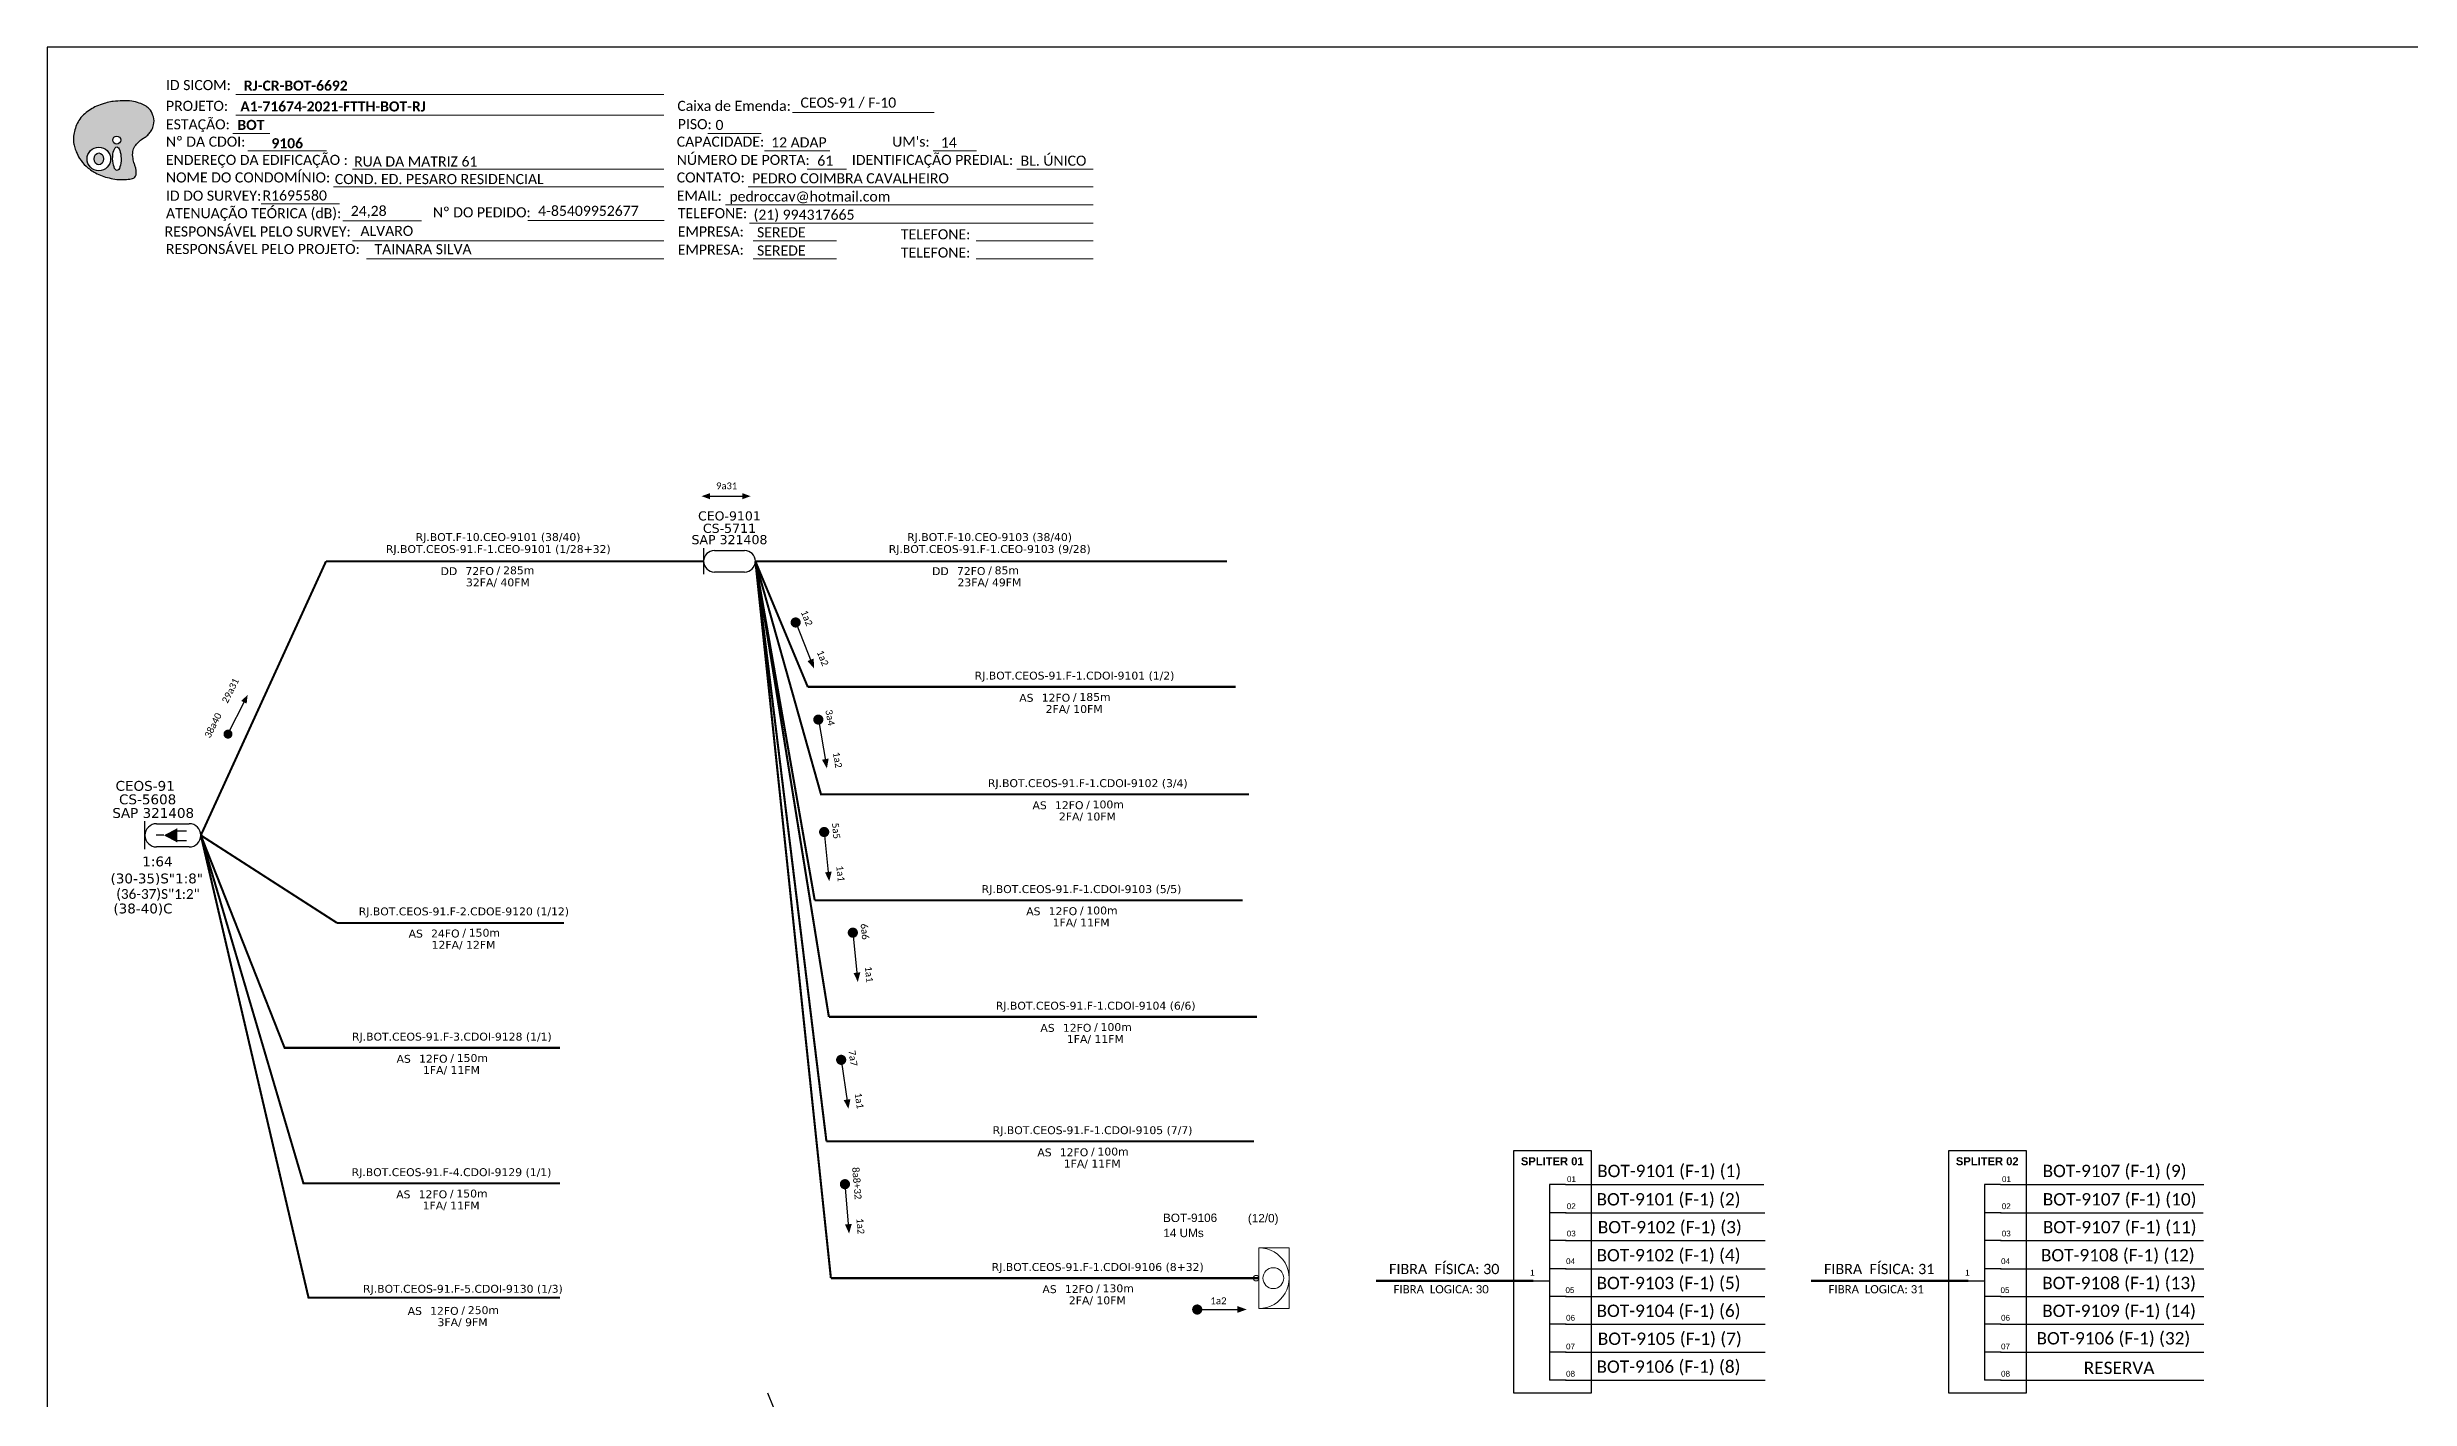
# Model space of a CAD drawing. Extents: x -89 to 749, y 705 to 1299.
# Drawn here: x -89.3 to 330, y 1059.2 to 1299 of the extents above; entities that cross this region are included whole.
import ezdxf
from ezdxf.enums import TextEntityAlignment as Align

# ---------------------------------------------------------------- set-up
doc = ezdxf.new("R2010")
doc.units = 0
for name, color, linetype, lineweight in [("20.0-LEGENDA DOS CDO'S", 1, 'Continuous', 0), ('20.2-CDO_POSTE', 1, 'Continuous', 5), ('40.1-ETIQUETAS', 1, 'Continuous', 20)]:
    doc.layers.add(name, color=color, linetype=linetype, lineweight=lineweight)
for name, color, linetype in [('20.4-CEOS', 1, 'Continuous'), ('20.5-CEO', 1, 'Continuous'), ('CAP a instalar', 1, 'Continuous'), ('QUADRA', 7, 'Continuous'), ('SETA', 7, 'Continuous')]:
    doc.layers.add(name, color=color, linetype=linetype)
doc.styles.add('ARIAL', font='arial.ttf')
doc.styles.add('siredit', font='verdana.ttf')
doc.styles.get("Standard").update_dxf_attribs({"font": 'arial.ttf'})
doc.styles.add('WMF-Calibri0', font='calibri.ttf')
doc.styles.add('WMF-Calibri1', font='calibrib.ttf')
doc.linetypes.add('FENCELINE1', pattern='A,0.25,-0.1,[133,ltypeshp.shx,S=0.1,R=0,X=-0.1,Y=0],-0.1,1', length=1.45)

# ---------------------------------------------------------------- blocks, each defined once
blk = doc.blocks.new('OI')
h = blk.add_hatch(color=40)
edge = h.paths.add_edge_path()
edge.add_spline(control_points=[(4.35, -0.67), (3.92, -0.99), (3.26, -1.5), (2.81, -2.59), (2.9, -3.5), (3.06, -4.27), (3.31, -4.85), (3.37, -5.39), (3.4, -5.88), (3.2, -6.4), (2.54, -6.61), (1.65, -6.63), (0.55, -6.67), (-0.56, -6.42), (-1.61, -6.14), (-2.77, -5.61), (-3.92, -4.77), (-4.89, -3.7), (-5.34, -2.65), (-5.6, -1.94), (-5.85, -0.96), (-5.71, 0.47), (-5.1, 2.02), (-4.14, 3.02), (-3.3, 3.61), (-2.37, 4.16), (-1.36, 4.44), (-0.56, 4.7), (0.79, 4.85), (2.24, 4.97), (3.79, 4.57), (4.67, 4.21), (5.44, 3.65), (5.76, 2.99), (6.03, 2.21), (6.01, 1.46), (5.72, 0.64), (5.31, 0.08), (4.88, -0.38), (4.51, -0.55), (4.35, -0.67)], knot_values=[0, 0, 0, 0, 1.60434, 2.417191, 3.427595, 4.282808, 4.776746, 5.304182, 5.888771, 6.258406, 6.858137, 7.79129, 8.986195, 10.124242, 11.187857, 12.242908, 13.953784, 15.414161, 16.515391, 17.349188, 17.675853, 19.552021, 21.515531, 22.568638, 23.63245, 24.621084, 25.782718, 26.745347, 27.142653, 29.870543, 31.004649, 31.921532, 32.709589, 33.801391, 34.042471, 35.192333, 35.971461, 36.628871, 37.254359, 37.836911, 37.836911, 37.836911, 37.836911], degree=3, periodic=0)
h.paths.add_polyline_path([(1.13, -0.87, -1), (-0.04, -0.87, -1)], flags=16)
edge = h.paths.add_edge_path(flags=16)
edge.add_ellipse((0.56, -3.59), major_axis=(-0.02, 1.71), ratio=0.361305, start_angle=0, end_angle=360)
h.paths.add_polyline_path([(-0.36, -3.62, -1), (-3.8, -3.62, -1)], flags=16)
edge = h.paths.add_edge_path(flags=0)
edge.add_ellipse((-2.08, -3.62), major_axis=(0, 0.885), ratio=0.758294, start_angle=0, end_angle=360)
at = {"color": 40}
for centre, radius in [((-2.08, -3.62), 1.72), ((0.54, -0.87), 0.587)]:
    blk.add_circle(centre, radius, dxfattribs=at)
blk.add_ellipse((-2.08, -3.62), major_axis=(0, 0.885), ratio=0.758294, start_param=-3.141592653589792, end_param=3.141592653589792, dxfattribs=at)
blk.add_ellipse((0.56, -3.59), major_axis=(-0.02, 1.71), ratio=0.361305, dxfattribs=at)
at = {"color": 40, "start_tangent": (-0.800898, -0.598801), "end_tangent": (-0.800898, -0.598801)}
blk.add_spline([(4.35, -0.67), (3.2, -1.78), (2.9, -2.54), (2.92, -3.55), (3.12, -4.38), (3.28, -4.85), (3.37, -5.37), (3.35, -5.95), (3.2, -6.29), (2.66, -6.55), (1.73, -6.63), (0.54, -6.62), (-0.58, -6.41), (-1.6, -6.11), (-2.56, -5.67), (-3.95, -4.67), (-4.89, -3.56), (-5.37, -2.56), (-5.64, -1.78), (-5.72, -1.46), (-5.63, 0.42), (-4.84, 2.22), (-4.13, 2.99), (-3.27, 3.62), (-2.4, 4.09), (-1.3, 4.47), (-0.37, 4.72), (0.02, 4.77), (2.75, 4.8), (3.85, 4.53), (4.69, 4.16), (5.31, 3.68), (5.85, 2.73), (5.93, 2.5), (5.94, 1.35), (5.67, 0.62), (5.29, 0.08), (4.84, -0.36), (4.35, -0.67)], degree=3, dxfattribs=at)
blk = doc.blocks.new('ETIQUETA_RS5F')
at = {"layer": '40.1-ETIQUETAS', "color": 0, "style": 'siredit'}
blk.add_text('/', height=1.5, dxfattribs=at).set_placement((1.58, -1.95), align=Align.MIDDLE_RIGHT)
for tag, p in [('ETIQUETA_R_PRIMARIA', (1.21, 4.1)), ('ETIQUETA_R_SECUNDARIA', (1.21, 2.1)), ('F_ATIVAS/F_MORTAS', (1.14, -4.24))]:
    blk.add_attdef(tag, text='', height=1.5, dxfattribs=at).set_placement(p, align=Align.MIDDLE_CENTER)
for tag, p in [('TIPO_CABO', (-6.58, -2.12)), ('CAP_CABO', (0.4, -2.09))]:
    blk.add_attdef(tag, text='', height=1.5, dxfattribs=at).set_placement(p, align=Align.MIDDLE_RIGHT)
blk.add_attdef('METROS', text='', height=1.5, dxfattribs=at).set_placement((2.14, -1.95), align=Align.MIDDLE_LEFT)
for tag, p in [('FUSÃO_1', (0.85, -8.39)), ('FUSÃO_2', (0.85, -10.6)), ('FUSÃO_3', (0.85, -12.93)), ('FUSÃO_4', (0.85, -15.14)), ('FUSÃO_5', (0.85, -17.16))]:
    blk.add_attdef(tag, text='', height=1.5, dxfattribs=at).set_placement(p, align=Align.CENTER)
blk = doc.blocks.new('CDOE-TEXTO PADRÃO')
at = {"layer": "20.0-LEGENDA DOS CDO'S", "color": 0, "style": 'ARIAL'}
for tag, p in [('CDO_N', (0.49, 7.39)), ('CORDOALHA', (0.5, 4.33)), ('SAP', (0.51, 1.67)), ('SPLITER_1', (0.59, -0.91)), ('SPLITER_2', (0.6, -3.55)), ('(XX-XX_F)S', (0.54, -8.29)), ('(XX-XX_L)S', (0.55, -10.83)), ('UMS', (0.55, -13.15))]:
    blk.add_attdef(tag, p, '', height=1.7, rotation=0.118, dxfattribs=at)
blk.add_attdef('FIBRAS_UTILIZADAS', text='', height=1.7, rotation=0.118, dxfattribs=at).set_placement((19.77, 7.43), align=Align.CENTER)

msp = doc.modelspace()

# ---------------------------------------------------------------- linework, layer by layer
at = {"color": 7, "linetype": 'Continuous'}
for p, q in [((177.3, 1097.26), (177.3, 1062.54)), ((180.11, 1097.26), (177.3, 1097.26)), ((254.51, 1097.26), (254.51, 1062.54)), ((257.32, 1097.26), (254.51, 1097.26)), ((180.26, 1092.23), (177.3, 1092.23)), ((257.46, 1092.23), (254.51, 1092.23)), ((180.26, 1087.28), (177.3, 1087.28)), ((257.46, 1087.28), (254.51, 1087.28)), ((180.26, 1082.3), (177.3, 1082.3)), ((257.46, 1082.3), (254.51, 1082.3)), ((174.38, 1080.12), (177.29, 1080.12)), ((251.59, 1080.12), (254.49, 1080.12)), ((180.26, 1077.37), (177.3, 1077.37)), ((257.46, 1077.37), (254.51, 1077.37)), ((180.26, 1072.44), (177.3, 1072.44)), ((257.46, 1072.44), (254.51, 1072.44)), ((180.26, 1067.49), (177.3, 1067.49)), ((257.46, 1067.49), (254.51, 1067.49)), ((180.26, 1062.54), (177.3, 1062.54)), ((257.46, 1062.54), (254.51, 1062.54))]:
    msp.add_line(p, q, dxfattribs=at)
at = {"color": 10, "linetype": 'Continuous'}
for p, q in [((180.11, 1097.26), (215.35, 1097.26)), ((257.32, 1097.26), (293.43, 1097.26)), ((180.11, 1092.23), (215.52, 1092.23)), ((257.32, 1092.23), (293.3, 1092.23)), ((180.11, 1087.28), (215.54, 1087.28)), ((257.32, 1087.28), (293.36, 1087.28)), ((180.11, 1082.3), (215.54, 1082.3)), ((257.32, 1082.3), (293.43, 1082.3)), ((180.11, 1077.37), (215.5, 1077.37)), ((257.32, 1077.37), (293.43, 1077.37)), ((180.11, 1072.44), (215.54, 1072.44)), ((257.32, 1072.44), (293.43, 1072.44)), ((180.11, 1067.49), (215.54, 1067.49)), ((257.32, 1067.49), (293.43, 1067.49)), ((180.11, 1062.54), (215.54, 1062.54)), ((257.32, 1062.54), (293.43, 1062.54))]:
    msp.add_line(p, q, dxfattribs=at)
at = {"color": 1, "linetype": 'Continuous', "lineweight": 60}
for p, q in [((174.38, 1080.12), (146.54, 1080.12)), ((251.59, 1080.12), (223.75, 1080.12))]:
    msp.add_line(p, q, dxfattribs=at)
msp.add_lwpolyline([(-89.32, 705.02), (749.25, 705.02), (749.25, 1299.02), (-89.32, 1299.02), (-89.32, 705.02)])
at = {"color": 7, "lineweight": 0}
for points in [[(-55.85, 1290.67), (20.13, 1290.67)], [(42.97, 1287.47), (68.1, 1287.47)], [(-56.36, 1283.7), (-49.81, 1283.7)], [(-55.85, 1286.98), (20.13, 1286.98)], [(27.92, 1283.75), (37.41, 1283.75)], [(-53.7, 1280.63), (-39.76, 1280.63)], [(37.97, 1280.63), (49.59, 1280.63)], [(67.91, 1280.63), (75.58, 1280.63)], [(-35.13, 1277.4), (20.13, 1277.4)], [(45.56, 1277.4), (52.5, 1277.4)], [(82.73, 1277.4), (96.29, 1277.4)], [(-51.38, 1271.22), (-37.44, 1271.22)], [(-38.54, 1274.28), (20.13, 1274.28)], [(31.05, 1271.05), (96.32, 1271.05)], [(35.09, 1274.28), (96.32, 1274.28)], [(-36.84, 1268.25), (-22.9, 1268.25)], [(-4.01, 1268.26), (20.14, 1268.26)], [(35.33, 1267.81), (96.32, 1267.81)], [(-35.13, 1264.7), (20.13, 1264.7)], [(35.94, 1264.7), (50.74, 1264.7)], [(75.55, 1264.7), (96.32, 1264.7)], [(-32.64, 1261.46), (20.13, 1261.46)], [(35.94, 1261.46), (50.74, 1261.46)], [(75.55, 1261.46), (96.32, 1261.46)]]:
    msp.add_lwpolyline(points, dxfattribs=at)
at = {"const_width": 0.902}
for points in [[(43.34, 1197.38, 1), (43.67, 1196.54, 1)], [(47.45, 1180.17, 1), (47.61, 1179.29, 1)], [(48.52, 1160.23, 1), (48.61, 1159.33, 1)], [(53.61, 1142.37, 1), (53.7, 1141.47, 1)], [(51.52, 1119.8, 1), (51.65, 1118.91, 1)], [(52.22, 1097.74, 1), (52.29, 1096.84, 1)], [(114.32, 1075.05, 1), (115.22, 1075.05, 1)]]:
    msp.add_lwpolyline(points, format="xyb", close=True, dxfattribs=at)
msp.add_lwpolyline([(-57.42, 1176.79, 0.8, 0.8, 1), (-57.06, 1177.5, 0.8, 0.8, 1)], format="xyseb", close=True)
at = {"color": 7}
for points in [[(170.93, 1060.29), (184.75, 1060.29), (184.75, 1103.21), (170.93, 1103.21)], [(248.13, 1060.29), (261.95, 1060.29), (261.95, 1103.21), (248.13, 1103.21)]]:
    msp.add_lwpolyline(points, close=True, dxfattribs=at)
at = {"layer": '20.4-CEOS', "color": 5}
for p, q in [((-69.91, 1161.25), (-64.12, 1161.25)), ((-64.12, 1157.13), (-69.91, 1157.13))]:
    msp.add_line(p, q, dxfattribs=at)
for points in [[(-71.97, 1156.71), (-71.97, 1161.68)], [(-68.61, 1159.19), (-70, 1159.19)], [(-66.33, 1160.01), (-64.58, 1160.01)], [(-66.33, 1158.3), (-64.58, 1158.3)]]:
    msp.add_lwpolyline(points, dxfattribs=at)
msp.add_lwpolyline([(-68.61, 1159.19, 0, 2.54, 0), (-66.22, 1159.19, 2.54, 2.54, 0)], format="xyseb", dxfattribs=at)
for centre, start, end in [((-69.91, 1159.19), 90, 270), ((-64.12, 1159.19), 270, 90)]:
    msp.add_arc(centre, 2.06, start, end, dxfattribs=at)
at = {"layer": '20.5-CEO', "color": 5}
for p, q in [((29.08, 1209.73), (34.45, 1209.73)), ((34.45, 1205.9), (29.08, 1205.9))]:
    msp.add_line(p, q, dxfattribs=at)
msp.add_lwpolyline([(27.16, 1210.13), (27.16, 1205.51)], dxfattribs=at)
for centre, start, end in [((29.08, 1207.82), 90, 270), ((34.45, 1207.82), 270, 90)]:
    msp.add_arc(centre, 1.91, start, end, dxfattribs=at)
at = {"layer": '40.1-ETIQUETAS', "color": 1}
msp.add_line((125.73, 1075.25), (125.73, 1085.99), dxfattribs=at)
msp.add_lwpolyline([(125.73, 1085.99), (131.11, 1085.99), (131.11, 1075.23), (125.73, 1075.23)], close=True, dxfattribs=at)
for centre, major_axis, start_param, end_param in [((125.73, 1080.62), (-3.8, 3.8), 2.356194, 5.497787), ((128.28, 1080.62), (1.31, 1.31), 3.926991, 10.210176), ((125.24, 1080.62), (-0.351, 0.351), 2.356194490191767, 8.639379797371353)]:
    msp.add_ellipse(centre, major_axis=major_axis, ratio=1, start_param=start_param, end_param=end_param, dxfattribs=at)
at = {"layer": 'CAP a instalar', "color": 5, "ltscale": 7, "const_width": 0.373}
for points in [[(-62.06, 1159.19), (-39.84, 1207.82)], [(27.16, 1207.82), (-39.84, 1207.82)]]:
    msp.add_lwpolyline(points, dxfattribs=at)
at = {"layer": 'CAP a instalar', "color": 8, "linetype": 'FENCELINE1', "ltscale": 7, "const_width": 0.373}
for points in [[(45.65, 1185.54), (36.36, 1207.82)], [(36.36, 1207.82), (48, 1166.47), (123.97, 1166.47)], [(46.89, 1147.67), (36.36, 1207.82)], [(49.4, 1126.98), (36.36, 1207.82)], [(48.97, 1104.89), (36.36, 1207.82)], [(121.62, 1185.54), (45.65, 1185.54), (45.65, 1185.54)], [(122.86, 1147.67), (46.89, 1147.67)], [(49.4, 1126.98), (49.4, 1126.98), (125.37, 1126.98)], [(124.83, 1104.89), (48.97, 1104.89), (48.97, 1104.89)]]:
    msp.add_lwpolyline(points, dxfattribs=at)
at = {"layer": 'CAP a instalar', "color": 7, "ltscale": 7, "const_width": 0.373}
msp.add_lwpolyline([(120.06, 1207.82), (36.36, 1207.82)], dxfattribs=at)
at = {"layer": 'CAP a instalar', "color": 1, "linetype": 'FENCELINE1', "ltscale": 7, "const_width": 0.373}
for points in [[(36.36, 1207.82), (49.76, 1080.62)], [(125.73, 1080.62), (49.76, 1080.62), (49.76, 1080.62)]]:
    msp.add_lwpolyline(points, dxfattribs=at)
at = {"layer": 'CAP a instalar', "color": 7, "linetype": 'FENCELINE1', "ltscale": 7, "const_width": 0.373}
for points in [[(-62.06, 1159.19), (-37.89, 1143.65)], [(2.39, 1143.65), (-37.89, 1143.65)]]:
    msp.add_lwpolyline(points, dxfattribs=at)
at = {"layer": 'CAP a instalar', "color": 8, "linetype": 'FENCELINE1', "ltscale": 7}
for points in [[(1.7, 1121.49, 0.373, 0.373, 0), (-47.2, 1121.49, 0.373, 0.373, 0), (-62.06, 1159.19, 0.373, 0.373, 0)], [(1.7, 1077.16, 0.373, 0.373, 0), (-42.95, 1077.16, 0.373, 0.373, 0), (-62.06, 1159.19, 0.373, 0.373, 0)], [(1.7, 1097.44, 0.373, 0.373, 0), (-43.85, 1097.44, 0.373, 0.373, 0), (-62.06, 1159.19, 0.373, 0.373, 0)]]:
    msp.add_lwpolyline(points, format="xyseb", dxfattribs=at)
at = {"layer": 'QUADRA', "color": 116}
msp.add_line((38.53, 1060.29), (55.65, 1017.69), dxfattribs=at)
at = {"layer": 'SETA'}
for points in [[(27.72, 1219.36), (34.6, 1219.36)], [(43.51, 1196.96), (46.37, 1189.75)], [(-57.24, 1177.15), (-54.15, 1183.29)], [(47.53, 1179.73), (48.86, 1172.09)], [(48.57, 1159.78), (49.36, 1152.06)], [(53.66, 1141.92), (54.43, 1134.2)], [(51.58, 1119.36), (52.7, 1111.68)], [(52.26, 1097.29), (52.9, 1089.56)], [(114.77, 1075.05), (122.53, 1075.05)]]:
    msp.add_lwpolyline(points, dxfattribs=at)
for points in [[(28.28, 1219.9), (26.81, 1219.37), (28.28, 1218.83)], [(34.05, 1219.9), (35.52, 1219.37), (34.05, 1218.83)], [(46.71, 1190.56), (46.77, 1188.8), (45.6, 1190.11)], [(-54.89, 1183.04), (-53.75, 1184.12), (-53.93, 1182.57)], [(49.36, 1172.81), (49.05, 1171.07), (48.17, 1172.6)], [(49.9, 1152.75), (49.47, 1151.04), (48.71, 1152.62)], [(54.98, 1134.88), (54.54, 1133.17), (53.78, 1134.76)], [(53.22, 1112.38), (52.87, 1110.66), (52.03, 1112.21)], [(53.46, 1090.23), (52.99, 1088.53), (52.26, 1090.13)], [(121.91, 1075.66), (123.56, 1075.06), (121.91, 1074.46)]]:
    msp.add_solid(points, dxfattribs=at)

# ---------------------------------------------------------------- block references
at = {"color": 7, "xscale": 1.213923925163967, "yscale": 1.213923925163967, "zscale": 1.213923925163967, "rotation": 0.1532896023949059}
msp.add_blockref('OI', (-77.65, 1283.61), dxfattribs=at)
at = {"layer": '20.2-CDO_POSTE', "color": 1}
ref = msp.add_blockref('CDOE-TEXTO PADRÃO', (115.09, 1080.59), dxfattribs=dict(at, xscale=0.8771863484745197, yscale=0.8771863484745197, zscale=0.8771863484745197))
ref.add_attrib('CDO_N', 'BOT-9106', (108.7, 1090.57), dxfattribs={"layer": "20.0-LEGENDA DOS CDO'S", "color": 0, "height": 1.491, "rotation": 0.118, "style": 'ARIAL'})
ref.add_attrib('CORDOALHA', '14 UMs', (108.75, 1087.89), dxfattribs={"layer": "20.0-LEGENDA DOS CDO'S", "color": 0, "height": 1.491, "rotation": 0.118, "style": 'ARIAL'})
ref.add_attrib('FIBRAS_UTILIZADAS', '             (12/0)', dxfattribs={"layer": "20.0-LEGENDA DOS CDO'S", "color": 0, "height": 1.4911, "rotation": 0.118, "style": 'ARIAL'}).set_placement((122.72, 1090.51), align=Align.CENTER)
at = {"layer": '40.1-ETIQUETAS', "color": 7}
ref = msp.add_blockref('ETIQUETA_RS5F', (76.85, 1208.03), dxfattribs=dict(at, xscale=0.9331199879998162, yscale=0.9331199879998162, zscale=0.9331199879998162))
ref.add_attrib('ETIQUETA_R_PRIMARIA', 'RJ.BOT.F-10.CEO-9103 (38/40)', dxfattribs={"color": 0, "height": 1.3997, "style": 'siredit'}).set_placement((77.92, 1212.11), align=Align.MIDDLE_CENTER)
ref.add_attrib('ETIQUETA_R_SECUNDARIA', 'RJ.BOT.CEOS-91.F-1.CEO-9103 (9/28)', dxfattribs={"color": 0, "height": 1.3997, "style": 'siredit'}).set_placement((77.95, 1209.99), align=Align.MIDDLE_CENTER)
ref.add_attrib('TIPO_CABO', 'DD', dxfattribs={"color": 0, "height": 1.4, "style": 'siredit'}).set_placement((70.67, 1206.06), align=Align.MIDDLE_RIGHT)
ref.add_attrib('CAP_CABO', '72FO', dxfattribs={"color": 0, "height": 1.4, "style": 'siredit'}).set_placement((77.19, 1206.08), align=Align.MIDDLE_RIGHT)
ref.add_attrib('METROS', '85m', dxfattribs={"color": 0, "height": 1.4, "style": 'siredit'}).set_placement((78.82, 1206.21), align=Align.MIDDLE_LEFT)
ref.add_attrib('F_ATIVAS/F_MORTAS', '23FA/ 49FM', dxfattribs={"color": 0, "height": 1.4, "style": 'siredit'}).set_placement((77.89, 1204.07), align=Align.MIDDLE_CENTER)
at = {"layer": '40.1-ETIQUETAS', "color": 8}
ref = msp.add_blockref('ETIQUETA_RS5F', (91.89, 1185.56), dxfattribs=dict(at, xscale=0.9331199879998167, yscale=0.9331199879998167, zscale=0.9331199879998167))
ref.add_attrib('ETIQUETA_R_SECUNDARIA', 'RJ.BOT.CEOS-91.F-1.CDOI-9101 (1/2)', dxfattribs={"color": 0, "height": 1.3997, "style": 'siredit'}).set_placement((93, 1187.53), align=Align.MIDDLE_CENTER)
ref.add_attrib('TIPO_CABO', 'AS', dxfattribs={"color": 0, "height": 1.4, "style": 'siredit'}).set_placement((85.72, 1183.59), align=Align.MIDDLE_RIGHT)
ref.add_attrib('CAP_CABO', '12FO', dxfattribs={"color": 0, "height": 1.4, "style": 'siredit'}).set_placement((92.23, 1183.61), align=Align.MIDDLE_RIGHT)
ref.add_attrib('METROS', '185m', dxfattribs={"color": 0, "height": 1.4, "style": 'siredit'}).set_placement((93.86, 1183.74), align=Align.MIDDLE_LEFT)
ref.add_attrib('F_ATIVAS/F_MORTAS', '2FA/ 10FM', dxfattribs={"color": 0, "height": 1.4, "style": 'siredit'}).set_placement((92.93, 1181.6), align=Align.MIDDLE_CENTER)
ref = msp.add_blockref('ETIQUETA_RS5F', (94.24, 1166.49), dxfattribs=dict(at, xscale=0.9331199879998167, yscale=0.9331199879998167, zscale=0.9331199879998167))
ref.add_attrib('ETIQUETA_R_SECUNDARIA', 'RJ.BOT.CEOS-91.F-1.CDOI-9102 (3/4)', dxfattribs={"color": 0, "height": 1.3997, "style": 'siredit'}).set_placement((95.35, 1168.45), align=Align.MIDDLE_CENTER)
ref.add_attrib('TIPO_CABO', 'AS', dxfattribs={"color": 0, "height": 1.4, "style": 'siredit'}).set_placement((88.07, 1164.52), align=Align.MIDDLE_RIGHT)
ref.add_attrib('CAP_CABO', '12FO', dxfattribs={"color": 0, "height": 1.4, "style": 'siredit'}).set_placement((94.59, 1164.54), align=Align.MIDDLE_RIGHT)
ref.add_attrib('METROS', '100m', dxfattribs={"color": 0, "height": 1.4, "style": 'siredit'}).set_placement((96.21, 1164.67), align=Align.MIDDLE_LEFT)
ref.add_attrib('F_ATIVAS/F_MORTAS', '2FA/ 10FM', dxfattribs={"color": 0, "height": 1.4, "style": 'siredit'}).set_placement((95.28, 1162.53), align=Align.MIDDLE_CENTER)
ref = msp.add_blockref('ETIQUETA_RS5F', (93.13, 1147.69), dxfattribs=dict(at, xscale=0.9331199879998167, yscale=0.9331199879998167, zscale=0.9331199879998167))
ref.add_attrib('ETIQUETA_R_SECUNDARIA', 'RJ.BOT.CEOS-91.F-1.CDOI-9103 (5/5)', dxfattribs={"color": 0, "height": 1.3997, "style": 'siredit'}).set_placement((94.24, 1149.65), align=Align.MIDDLE_CENTER)
ref.add_attrib('TIPO_CABO', 'AS', dxfattribs={"color": 0, "height": 1.4, "style": 'siredit'}).set_placement((86.96, 1145.71), align=Align.MIDDLE_RIGHT)
ref.add_attrib('CAP_CABO', '12FO', dxfattribs={"color": 0, "height": 1.4, "style": 'siredit'}).set_placement((93.47, 1145.73), align=Align.MIDDLE_RIGHT)
ref.add_attrib('METROS', '100m', dxfattribs={"color": 0, "height": 1.4, "style": 'siredit'}).set_placement((95.1, 1145.86), align=Align.MIDDLE_LEFT)
ref.add_attrib('F_ATIVAS/F_MORTAS', '1FA/ 11FM', dxfattribs={"color": 0, "height": 1.4, "style": 'siredit'}).set_placement((94.17, 1143.72), align=Align.MIDDLE_CENTER)
at = {"layer": '40.1-ETIQUETAS', "color": 7}
ref = msp.add_blockref('ETIQUETA_RS5F', (-16.48, 1143.72), dxfattribs=dict(at, xscale=0.9331199879998162, yscale=0.9331199879998162, zscale=0.9331199879998162))
ref.add_attrib('ETIQUETA_R_SECUNDARIA', 'RJ.BOT.CEOS-91.F-2.CDOE-9120 (1/12)', dxfattribs={"color": 0, "height": 1.3997, "style": 'siredit'}).set_placement((-15.38, 1145.69), align=Align.MIDDLE_CENTER)
ref.add_attrib('TIPO_CABO', 'AS', dxfattribs={"color": 0, "height": 1.4, "style": 'siredit'}).set_placement((-22.65, 1141.75), align=Align.MIDDLE_RIGHT)
ref.add_attrib('CAP_CABO', '24FO', dxfattribs={"color": 0, "height": 1.4, "style": 'siredit'}).set_placement((-16.14, 1141.77), align=Align.MIDDLE_RIGHT)
ref.add_attrib('METROS', '150m', dxfattribs={"color": 0, "height": 1.4, "style": 'siredit'}).set_placement((-14.51, 1141.9), align=Align.MIDDLE_LEFT)
ref.add_attrib('F_ATIVAS/F_MORTAS', '12FA/ 12FM', dxfattribs={"color": 0, "height": 1.4, "style": 'siredit'}).set_placement((-15.44, 1139.76), align=Align.MIDDLE_CENTER)
at = {"layer": '40.1-ETIQUETAS', "color": 8}
ref = msp.add_blockref('ETIQUETA_RS5F', (95.65, 1127), dxfattribs=dict(at, xscale=0.9331199879998167, yscale=0.9331199879998167, zscale=0.9331199879998167))
ref.add_attrib('ETIQUETA_R_SECUNDARIA', 'RJ.BOT.CEOS-91.F-1.CDOI-9104 (6/6)', dxfattribs={"color": 0, "height": 1.3997, "style": 'siredit'}).set_placement((96.75, 1128.96), align=Align.MIDDLE_CENTER)
ref.add_attrib('TIPO_CABO', 'AS', dxfattribs={"color": 0, "height": 1.4, "style": 'siredit'}).set_placement((89.47, 1125.02), align=Align.MIDDLE_RIGHT)
ref.add_attrib('CAP_CABO', '12FO', dxfattribs={"color": 0, "height": 1.4, "style": 'siredit'}).set_placement((95.99, 1125.04), align=Align.MIDDLE_RIGHT)
ref.add_attrib('METROS', '100m', dxfattribs={"color": 0, "height": 1.4, "style": 'siredit'}).set_placement((97.62, 1125.17), align=Align.MIDDLE_LEFT)
ref.add_attrib('F_ATIVAS/F_MORTAS', '1FA/ 11FM', dxfattribs={"color": 0, "height": 1.4, "style": 'siredit'}).set_placement((96.69, 1123.04), align=Align.MIDDLE_CENTER)
ref = msp.add_blockref('ETIQUETA_RS5F', (-18.61, 1121.51), dxfattribs=dict(at, xscale=0.9331199879998162, yscale=0.9331199879998162, zscale=0.9331199879998162))
ref.add_attrib('ETIQUETA_R_SECUNDARIA', 'RJ.BOT.CEOS-91.F-3.CDOI-9128 (1/1)', dxfattribs={"color": 0, "height": 1.3997, "style": 'siredit'}).set_placement((-17.51, 1123.47), align=Align.MIDDLE_CENTER)
ref.add_attrib('TIPO_CABO', 'AS', dxfattribs={"color": 0, "height": 1.4, "style": 'siredit'}).set_placement((-24.79, 1119.53), align=Align.MIDDLE_RIGHT)
ref.add_attrib('CAP_CABO', '12FO', dxfattribs={"color": 0, "height": 1.4, "style": 'siredit'}).set_placement((-18.27, 1119.55), align=Align.MIDDLE_RIGHT)
ref.add_attrib('METROS', '150m', dxfattribs={"color": 0, "height": 1.4, "style": 'siredit'}).set_placement((-16.64, 1119.68), align=Align.MIDDLE_LEFT)
ref.add_attrib('F_ATIVAS/F_MORTAS', '1FA/ 11FM', dxfattribs={"color": 0, "height": 1.4, "style": 'siredit'}).set_placement((-17.58, 1117.55), align=Align.MIDDLE_CENTER)
ref = msp.add_blockref('ETIQUETA_RS5F', (95.1, 1104.91), dxfattribs=dict(at, xscale=0.9331199879998167, yscale=0.9331199879998167, zscale=0.9331199879998167))
ref.add_attrib('ETIQUETA_R_SECUNDARIA', 'RJ.BOT.CEOS-91.F-1.CDOI-9105 (7/7)', dxfattribs={"color": 0, "height": 1.3997, "style": 'siredit'}).set_placement((96.2, 1106.87), align=Align.MIDDLE_CENTER)
ref.add_attrib('TIPO_CABO', 'AS', dxfattribs={"color": 0, "height": 1.4, "style": 'siredit'}).set_placement((88.93, 1102.93), align=Align.MIDDLE_RIGHT)
ref.add_attrib('CAP_CABO', '12FO', dxfattribs={"color": 0, "height": 1.4, "style": 'siredit'}).set_placement((95.44, 1102.95), align=Align.MIDDLE_RIGHT)
ref.add_attrib('METROS', '100m', dxfattribs={"color": 0, "height": 1.4, "style": 'siredit'}).set_placement((97.07, 1103.08), align=Align.MIDDLE_LEFT)
ref.add_attrib('F_ATIVAS/F_MORTAS', '1FA/ 11FM', dxfattribs={"color": 0, "height": 1.4, "style": 'siredit'}).set_placement((96.14, 1100.95), align=Align.MIDDLE_CENTER)
ref = msp.add_blockref('ETIQUETA_RS5F', (-18.68, 1097.46), dxfattribs=dict(at, xscale=0.9331199879998162, yscale=0.9331199879998162, zscale=0.9331199879998162))
ref.add_attrib('ETIQUETA_R_SECUNDARIA', 'RJ.BOT.CEOS-91.F-4.CDOI-9129 (1/1)', dxfattribs={"color": 0, "height": 1.3997, "style": 'siredit'}).set_placement((-17.57, 1099.42), align=Align.MIDDLE_CENTER)
ref.add_attrib('TIPO_CABO', 'AS', dxfattribs={"color": 0, "height": 1.4, "style": 'siredit'}).set_placement((-24.85, 1095.48), align=Align.MIDDLE_RIGHT)
ref.add_attrib('CAP_CABO', '12FO', dxfattribs={"color": 0, "height": 1.4, "style": 'siredit'}).set_placement((-18.34, 1095.5), align=Align.MIDDLE_RIGHT)
ref.add_attrib('METROS', '150m', dxfattribs={"color": 0, "height": 1.4, "style": 'siredit'}).set_placement((-16.71, 1095.63), align=Align.MIDDLE_LEFT)
ref.add_attrib('F_ATIVAS/F_MORTAS', '1FA/ 11FM', dxfattribs={"color": 0, "height": 1.4, "style": 'siredit'}).set_placement((-17.64, 1093.5), align=Align.MIDDLE_CENTER)
at = {"layer": '40.1-ETIQUETAS', "color": 1}
ref = msp.add_blockref('ETIQUETA_RS5F', (96.01, 1080.64), dxfattribs=dict(at, xscale=0.933119987999816, yscale=0.933119987999816, zscale=0.933119987999816))
ref.add_attrib('ETIQUETA_R_SECUNDARIA', 'RJ.BOT.CEOS-91.F-1.CDOI-9106 (8+32)', dxfattribs={"color": 0, "height": 1.3997, "style": 'siredit'}).set_placement((97.11, 1082.6), align=Align.MIDDLE_CENTER)
ref.add_attrib('TIPO_CABO', 'AS', dxfattribs={"color": 0, "height": 1.4, "style": 'siredit'}).set_placement((89.83, 1078.66), align=Align.MIDDLE_RIGHT)
ref.add_attrib('CAP_CABO', '12FO', dxfattribs={"color": 0, "height": 1.4, "style": 'siredit'}).set_placement((96.35, 1078.69), align=Align.MIDDLE_RIGHT)
ref.add_attrib('METROS', '130m', dxfattribs={"color": 0, "height": 1.4, "style": 'siredit'}).set_placement((97.98, 1078.81), align=Align.MIDDLE_LEFT)
ref.add_attrib('F_ATIVAS/F_MORTAS', '2FA/ 10FM', dxfattribs={"color": 0, "height": 1.4, "style": 'siredit'}).set_placement((97.04, 1076.68), align=Align.MIDDLE_CENTER)
at = {"layer": '40.1-ETIQUETAS', "color": 8}
ref = msp.add_blockref('ETIQUETA_RS5F', (-16.65, 1076.76), dxfattribs=dict(at, xscale=0.9331199879998162, yscale=0.9331199879998162, zscale=0.9331199879998162))
ref.add_attrib('ETIQUETA_R_SECUNDARIA', 'RJ.BOT.CEOS-91.F-5.CDOI-9130 (1/3)', dxfattribs={"color": 0, "height": 1.3997, "style": 'siredit'}).set_placement((-15.55, 1078.73), align=Align.MIDDLE_CENTER)
ref.add_attrib('TIPO_CABO', 'AS', dxfattribs={"color": 0, "height": 1.4, "style": 'siredit'}).set_placement((-22.82, 1074.79), align=Align.MIDDLE_RIGHT)
ref.add_attrib('CAP_CABO', '12FO', dxfattribs={"color": 0, "height": 1.4, "style": 'siredit'}).set_placement((-16.31, 1074.81), align=Align.MIDDLE_RIGHT)
ref.add_attrib('METROS', '250m', dxfattribs={"color": 0, "height": 1.4, "style": 'siredit'}).set_placement((-14.68, 1074.94), align=Align.MIDDLE_LEFT)
ref.add_attrib('F_ATIVAS/F_MORTAS', '3FA/ 9FM', dxfattribs={"color": 0, "height": 1.4, "style": 'siredit'}).set_placement((-15.61, 1072.8), align=Align.MIDDLE_CENTER)

# ---------------------------------------------------------------- texts
at = {"color": 7, "lineweight": 0, "style": 'WMF-Calibri0'}
for s, height, p in [('ID SICOM:', 1.793, (-68.25, 1291.42)), ('PROJETO:', 1.793, (-68.25, 1287.73)), ('Caixa de Emenda:', 1.7927, (22.51, 1287.73)), ('ESTAÇÃO:', 1.793, (-68.25, 1284.45)), ('Nº DA CDOI:', 1.7927, (-68.25, 1281.38)), ('CAPACIDADE:', 1.7927, (22.4, 1281.38)), ('PISO:', 1.793, (22.58, 1284.49)), ("UM's:", 1.793, (60.64, 1281.38)), ('ENDEREÇO DA EDIFICAÇÃO :', 1.7927, (-68.25, 1278.14)), ('NÚMERO DE PORTA:', 1.7927, (22.4, 1278.14)), ('IDENTIFICAÇÃO PREDIAL:', 1.7927, (53.48, 1278.14)), ('NOME DO CONDOMÍNIO:', 1.7927, (-68.25, 1275.03)), ('CONTATO:', 1.793, (22.4, 1275.03)), ('ATENUAÇÃO TEÓRICA (dB):', 1.7927, (-68.25, 1268.68)), ('ID DO SURVEY:', 1.7927, (-68.25, 1271.79)), ('Nº DO PEDIDO:', 1.7927, (-20.88, 1268.84)), ('EMAIL:', 1.793, (22.4, 1271.79)), ('TELEFONE:', 1.793, (22.58, 1268.68)), ('RESPONSÁVEL PELO SURVEY:', 1.7927, (-68.49, 1265.44)), ('EMPRESA:', 1.793, (22.58, 1265.44)), ('TELEFONE:', 1.793, (62.19, 1264.94)), ('RESPONSÁVEL PELO PROJETO:', 1.7927, (-68.25, 1262.33)), ('EMPRESA:', 1.793, (22.58, 1262.21)), ('TELEFONE:', 1.793, (62.19, 1261.7))]:
    msp.add_text(s, height=height, dxfattribs=at).set_placement(p)
at = {"color": 7}
for s, height, style, p in [(' RJ-CR-BOT-6692', 1.7927, 'WMF-Calibri1', (-55.05, 1291.32)), ('A1-71674-2021-FTTH-BOT-RJ', 1.7927, 'WMF-Calibri1', (-55.05, 1287.63)), ('CEOS-91 / F-10', 1.7927, 'WMF-Calibri0', (44.36, 1288.31)), ('BOT', 1.793, 'WMF-Calibri1', (-55.57, 1284.35)), ('0', 1.79, 'WMF-Calibri0', (29.28, 1284.34)), ('12 ADAP', 1.793, 'WMF-Calibri0', (39.15, 1281.25)), ('14', 1.793, 'WMF-Calibri0', (69.27, 1281.23)), ('RUA DA MATRIZ 61 ', 1.7927, 'WMF-Calibri0', (-34.86, 1277.86)), ('61', 1.793, 'WMF-Calibri0', (47.34, 1278)), ('BL. ÚNICO', 1.793, 'WMF-Calibri0', (83.43, 1278)), ('COND. ED. PESARO RESIDENCIAL', 1.7927, 'WMF-Calibri0', (-38.28, 1274.74)), ('PEDRO COIMBRA CAVALHEIRO', 1.7927, 'WMF-Calibri0', (35.79, 1274.88)), ('R1695580', 1.793, 'WMF-Calibri0', (-51.11, 1271.83)), ('24,28', 1.793, 'WMF-Calibri0', (-35.45, 1269.09)), ('4-85409952677', 1.7927, 'WMF-Calibri0', (-2.2, 1269.1)), ('pedroccav@hotmail.com', 1.7927, 'WMF-Calibri0', (31.75, 1271.65)), ('(21) 994317665', 1.7927, 'WMF-Calibri0', (36.04, 1268.41)), ('ALVARO', 1.793, 'WMF-Calibri0', (-33.73, 1265.54)), ('SEREDE', 1.793, 'WMF-Calibri0', (36.65, 1265.3)), ('TAINARA SILVA', 1.7927, 'WMF-Calibri0', (-31.24, 1262.3)), ('SEREDE', 1.793, 'WMF-Calibri0', (36.65, 1262.06))]:
    msp.add_text(s, height=height, dxfattribs=dict(at, style=style)).set_placement(p)
at = {"color": 7, "style": 'WMF-Calibri1'}
msp.add_text('9106', height=1.793, dxfattribs=at).set_placement((-46.73, 1281.09), align=Align.CENTER)
at = {"attachment_point": 5}
for s, insert, char_height, width in [('{\\fCalibri|b0|i0|c0|p34;\\C7;9a31}', (31.26, 1221.19), 1.2, 20.287), ('\\C10;\\fArial|b1|i0|c0|p34;SPLITER 01', (177.78, 1101.35), 1.4202, 13.824), ('\\C7;\\fArial|b0|i0|;\\H1.0273588255048;01 ', (181.19, 1098.17), 1.4202, 2.8482), ('{\\fCalibri|b0|i0|c0|p34;\\C7;BOT-9101 (F-1) (1)}', (198.53, 1099.4), 2.1945, 64.5082), ('\\C10;\\fArial|b1|i0|c0|p34;SPLITER 02', (254.98, 1101.35), 1.4202, 13.824), ('\\C7;\\fArial|b0|i0|;\\H1.0273588255048;01 ', (258.39, 1098.17), 1.4202, 2.8482), ('{\\fCalibri|b0|i0|c0|p34;\\C7;BOT-9107 (F-1) (9)}', (277.58, 1099.4), 2.1945, 64.5082), ('{\\fCalibri|b0|i0|c0|p34;\\C7;BOT-9101 (F-1) (2)}', (198.42, 1094.37), 2.1945, 64.5082), ('\\pt30.72337;{\\fCalibri|b0|i0|c0|p34;\\C7;BOT-9107 (F-1) (10)}', (278.48, 1094.37), 2.1945, 64.5082), ('\\C7;\\fArial|b0|i0|;\\H1.0273588255048;02 ', (181.15, 1093.37), 1.4202, 3.0066), ('{\\fCalibri|b0|i0|c0|p34;\\C7;BOT-9102 (F-1) (3)}', (198.64, 1089.43), 2.1945, 64.5082), ('\\C7;\\fArial|b0|i0|;\\H1.0273588255048;02 ', (258.35, 1093.37), 1.4202, 3.0066), ('{\\fCalibri|b0|i0|c0|p34;\\C7;BOT-9107 (F-1) (11)}', (278.49, 1089.43), 2.1945, 64.5082), ('\\C7;\\fArial|b0|i0|;\\H1.0273588255048;03 ', (181.15, 1088.53), 1.4202, 2.7648), ('{\\fCalibri|b0|i0|c0|p34;\\C7;BOT-9102 (F-1) (4)}', (198.42, 1084.45), 2.1945, 64.5082), ('\\C7;\\fArial|b0|i0|;\\H1.0273588255048;03 ', (258.35, 1088.53), 1.4202, 2.7648), ('{\\fCalibri|b0|i0|c0|p34;\\C7;BOT-9108 (F-1) (12)}', (278.15, 1084.45), 2.1945, 64.5082), ('{\\fCalibri|b0|i0|c0|p34;\\C7;FIBRA  FÍSICA: 30}', (158.61, 1082.23), 1.8288, 27.648), ('\\C7;\\fArial|b0|i0|;\\H1.0273588255048;1', (174.25, 1081.58), 1.4202, 1.4067), ('\\C7;\\fArial|b0|i0|;\\H1.0273588255048;04 ', (181.03, 1083.62), 1.4202, 3.0066), ('{\\fCalibri|b0|i0|c0|p34;\\C7;FIBRA  FÍSICA: 31}', (235.81, 1082.23), 1.8288, 27.648), ('\\C7;\\fArial|b0|i0|;\\H1.0273588255048;1', (251.45, 1081.58), 1.4202, 1.4067), ('\\C7;\\fArial|b0|i0|;\\H1.0273588255048;04 ', (258.23, 1083.62), 1.4202, 3.0066), ('{\\fCalibri|b0|i0|c0|p34;\\C7;FIBRA  LOGICA: 30}', (158.06, 1078.64), 1.4631, 27.648), ('\\C7;\\fArial|b0|i0|;\\H1.0273588255048;05 ', (180.92, 1078.49), 1.4202, 3.6978), ('{\\fCalibri|b0|i0|c0|p34;\\C7;BOT-9103 (F-1) (5)}', (198.42, 1079.52), 2.1945, 64.5082), ('{\\fCalibri|b0|i0|c0|p34;\\C7;FIBRA  LOGICA: 31}', (235.26, 1078.64), 1.4631, 27.648), ('\\C7;\\fArial|b0|i0|;\\H1.0273588255048;05 ', (258.13, 1078.49), 1.4202, 3.6978), ('{\\fCalibri|b0|i0|c0|p34;\\C7;BOT-9108 (F-1) (13)}', (278.38, 1079.52), 2.1945, 64.5082), ('\\C7;\\fCalibri|b0|i0|c0|p34;1a2', (118.55, 1076.6), 1.2273, 22.8852), ('\\C7;\\fArial|b0|i0|;\\H1.0273588255048;06 ', (181.03, 1073.58), 1.4202, 3.0066), ('{\\fCalibri|b0|i0|c0|p34;\\C7;BOT-9104 (F-1) (6)}', (198.42, 1074.59), 2.1945, 64.5082), ('\\C7;\\fArial|b0|i0|;\\H1.0273588255048;06 ', (258.23, 1073.58), 1.4202, 3.0066), ('{\\fCalibri|b0|i0|c0|p34;\\C7;BOT-9109 (F-1) (14)}', (278.38, 1074.59), 2.1945, 64.5082), ('{\\fCalibri|b0|i0|c0|p34;\\C7;BOT-9105 (F-1) (7)}', (198.64, 1069.63), 2.1945, 64.5082), ('\\C1;\\fCalibri|b0|i0|c0|p34;BOT-9106 (F-1) (32)', (277.37, 1069.71), 2.1945, 64.5082), ('\\C7;\\fArial|b0|i0|;\\H1.0273588255048;07 ', (181.03, 1068.49), 1.4202, 3.0066), ('\\C1;\\fCalibri|b0|i0|c0|p34;BOT-9106 (F-1) (8)', (198.41, 1064.68), 2.1945, 64.5082), ('\\C7;\\fArial|b0|i0|;\\H1.0273588255048;07 ', (258.23, 1068.49), 1.4202, 3.0066), ('{\\fCalibri|b0|i0|c0|p34;\\C7;RESERVA}', (278.38, 1064.69), 2.1945, 64.5082), ('\\C7;\\fArial|b0|i0|;\\H1.0273588255048;08 ', (181.03, 1063.65), 1.4202, 3.0066), ('\\C7;\\fArial|b0|i0|;\\H1.0273588255048;08 ', (258.23, 1063.65), 1.4202, 3.0066)]:
    msp.add_mtext(s, dxfattribs=dict(at, insert=insert, char_height=char_height, width=width))
for s, insert, char_height, width, rotation in [('{\\fCalibri|b0|i0|c0|p34;\\C7;1a2}', (45.48, 1197.74), 1.2273, 22.8852, 291.7001), ('{\\fCalibri|b0|i0|c0|p34;\\C7;1a2}', (48.31, 1190.64), 1.2273, 22.8852, 291.7001), ('{\\fCalibri|b0|i0|c0|p34;\\C7;29a31}', (-56.81, 1184.86), 1.2, 20.287, 63.3567), ('{\\fCalibri|b0|i0|c0|p34;\\C7;38a40}', (-59.9, 1178.7), 1.2, 20.287, 63.3567), ('{\\fCalibri|b0|i0|c0|p34;\\C7;3a4}', (49.62, 1180.08), 1.2273, 22.8852, 279.8879), ('{\\fCalibri|b0|i0|c0|p34;\\C7;1a2}', (50.93, 1172.56), 1.2273, 22.8852, 279.8879), ('{\\fCalibri|b0|i0|c0|p34;\\C7;5a5}', (50.68, 1159.99), 1.2273, 22.8852, 275.8477), ('{\\fCalibri|b0|i0|c0|p34;\\C7;1a1}', (51.46, 1152.39), 1.2273, 22.8852, 275.8477), ('{\\fCalibri|b0|i0|c0|p34;\\C7;6a6}', (55.77, 1142.12), 1.2273, 22.8852, 275.7133), ('{\\fCalibri|b0|i0|c0|p34;\\C7;1a1}', (56.53, 1134.52), 1.2273, 22.8852, 275.7133), ('{\\fCalibri|b0|i0|c0|p34;\\C7;7a7}', (53.68, 1119.65), 1.2273, 22.8852, 278.3147), ('{\\fCalibri|b0|i0|c0|p34;\\C7;1a1}', (54.79, 1112.09), 1.2273, 22.8852, 278.3147), ('\\C7;\\fCalibri|b0|i0|c0|p34;8a8\\C1;+32', (54.37, 1097.45), 1.2273, 22.8852, 274.7345), ('\\C7;\\fCalibri|b0|i0|c0|p34;1a2', (55, 1089.84), 1.2273, 22.8852, 274.7345)]:
    msp.add_mtext(s, dxfattribs=dict(at, insert=insert, char_height=char_height, width=width, rotation=rotation))
at = {"color": 7, "insert": (-69.66, 1148.6), "char_height": 1.734, "width": 29.3148, "attachment_point": 5}
msp.add_mtext('{\\fCalibri|b0|i0|c0|p34;\\C7;(36-37)S"1:2"}', dxfattribs=at)
at = {"layer": '20.4-CEOS', "color": 5, "style": 'siredit'}
for s, height, p in [('CEO-9101', 1.615, (31.75, 1216.68)), ('CEOS-91', 1.746, (-71.94, 1168.84)), ('CS-5608', 1.746, (-71.5, 1166.45)), ('SAP 321408', 1.746, (-70.51, 1164.03)), ('1:64', 1.746, (-69.76, 1155.43)), ('(30-35)S"1:8"', 1.7461, (-69.88, 1152.41))]:
    msp.add_text(s, height=height, dxfattribs=at).set_placement(p, align=Align.TOP_CENTER)
at = {"layer": '20.4-CEOS', "color": 7, "style": 'siredit'}
msp.add_text('(38-40)C', height=1.746, dxfattribs=at).set_placement((-72.33, 1147.08), align=Align.TOP_CENTER)
at = {"layer": '20.5-CEO', "color": 5, "style": 'siredit'}
for s, p in [('SAP 321408', (31.76, 1212.47)), ('CS-5711', (31.76, 1214.48))]:
    msp.add_text(s, height=1.622, dxfattribs=at).set_placement(p, align=Align.TOP_CENTER)
at = {"layer": '40.1-ETIQUETAS', "color": 7, "style": 'siredit'}
msp.add_text('RJ.BOT.F-10.CEO-9101 (38/40)', height=1.3997, dxfattribs=at).set_placement((-9.31, 1212.11), align=Align.MIDDLE_CENTER)
at = {"layer": '40.1-ETIQUETAS', "color": 1, "style": 'siredit'}
msp.add_text('RJ.BOT.CEOS-91.F-1.CEO-9101 (1/28+32)', height=1.3997, dxfattribs=at).set_placement((-9.27, 1209.99), align=Align.MIDDLE_CENTER)
at = {"layer": '40.1-ETIQUETAS', "color": 7, "style": 'siredit'}
for s, p in [('DD', (-16.55, 1206.06)), ('72FO', (-10.04, 1206.08)), ('/', (-8.93, 1206.21))]:
    msp.add_text(s, height=1.4, dxfattribs=at).set_placement(p, align=Align.MIDDLE_RIGHT)
at = {"layer": '40.1-ETIQUETAS', "color": 10, "style": 'siredit'}
msp.add_text('32FA/ 40FM', height=1.4, dxfattribs=at).set_placement((-9.34, 1204.07), align=Align.MIDDLE_CENTER)
at = {"layer": '40.1-ETIQUETAS', "color": 7, "style": 'siredit'}
msp.add_text('285m', height=1.4, dxfattribs=at).set_placement((-8.41, 1206.21), align=Align.MIDDLE_LEFT)

doc.saveas('drawing.dxf')
